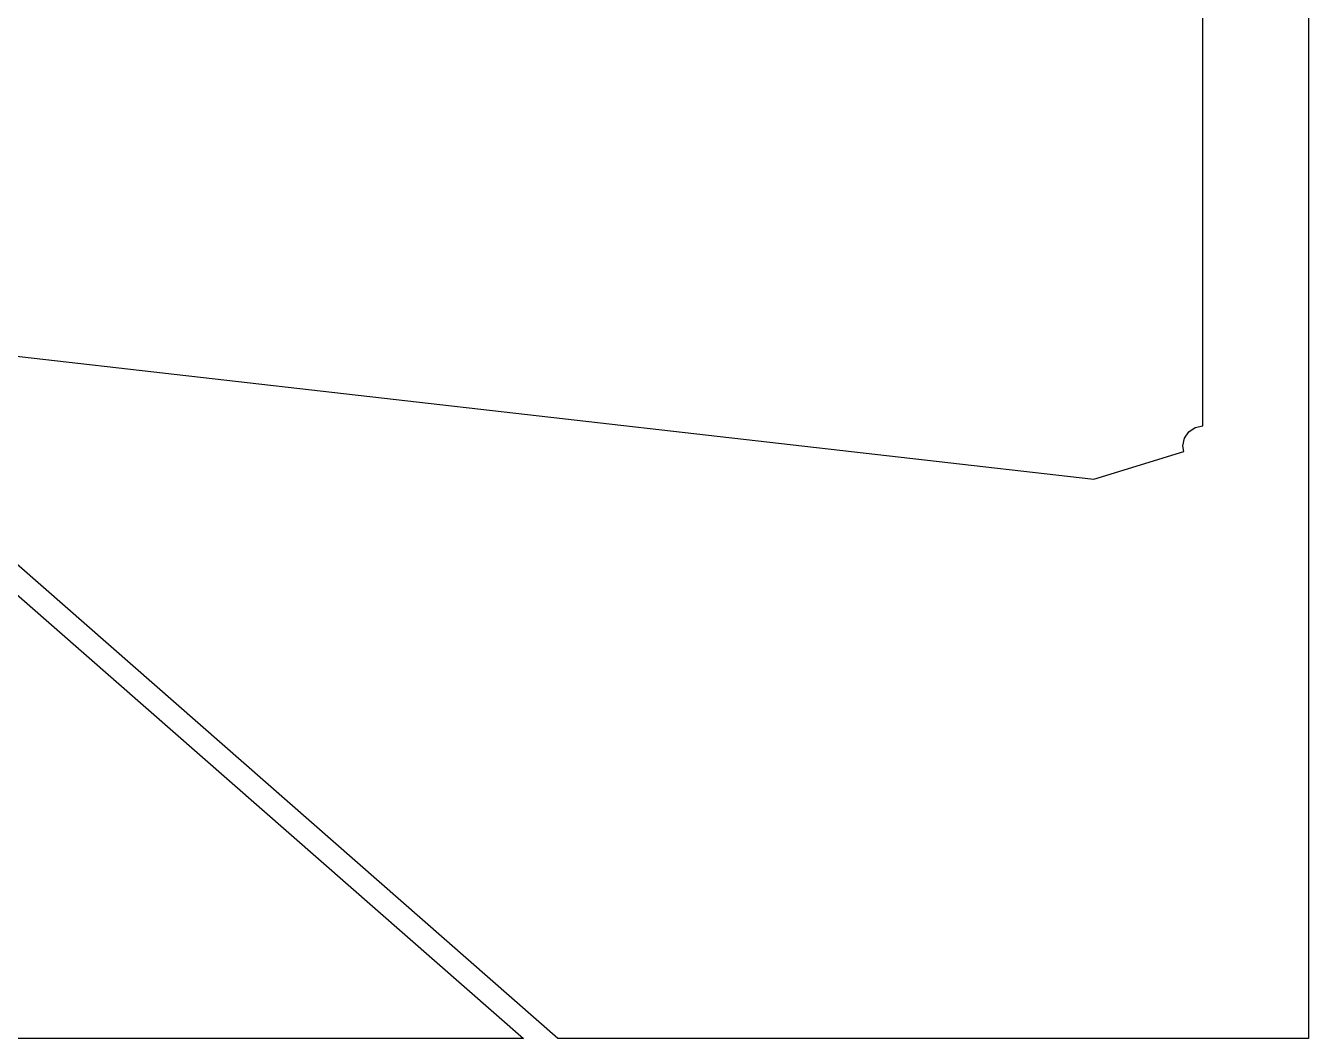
# Model space of a CAD drawing. Extents: x 2 to 598, y 1588 to 7998.
# Drawn here: x 372.4 to 598, y 5848.4 to 6026.4 of the extents above; entities that cross this region are included whole.
import ezdxf

# ---------------------------------------------------------------- set-up
doc = ezdxf.new("R2010")
doc.units = 0

msp = doc.modelspace()

# ---------------------------------------------------------------- linework, layer by layer
at = {"layer": 'Calque 1'}
for p, q in [((579.44233, 5956.0492), (579.38963, 6711.3462)), ((369.3069, 5968.4872), (560.3019, 5946.7046)), ((576.967367, 5955.023795), (578.079906, 5955.774008)), ((578.079906, 5955.774008), (579.44233, 5956.0492)), ((575.94228, 5952.5487), (576.217297, 5953.911159)), ((576.217297, 5953.911159), (576.967367, 5955.023795)), ((560.3019, 5946.7046), (576.0968, 5951.5276)), ((576.0968, 5951.5276), (575.94228, 5952.5487))]:
    msp.add_line(p, q, dxfattribs=at)
at = {"layer": 'coupe'}
for p, q in [((598, 6719.93), (598, 5848.36)), ((466.02, 5848.36), (1.99988, 6254.86)), ((1.99988, 6249.54), (459.95188, 5848.359)), ((459.95188, 5848.359), (2.00088, 5848.359)), ((598, 5848.36), (466.02, 5848.36))]:
    msp.add_line(p, q, dxfattribs=at)

doc.saveas('drawing.dxf')
